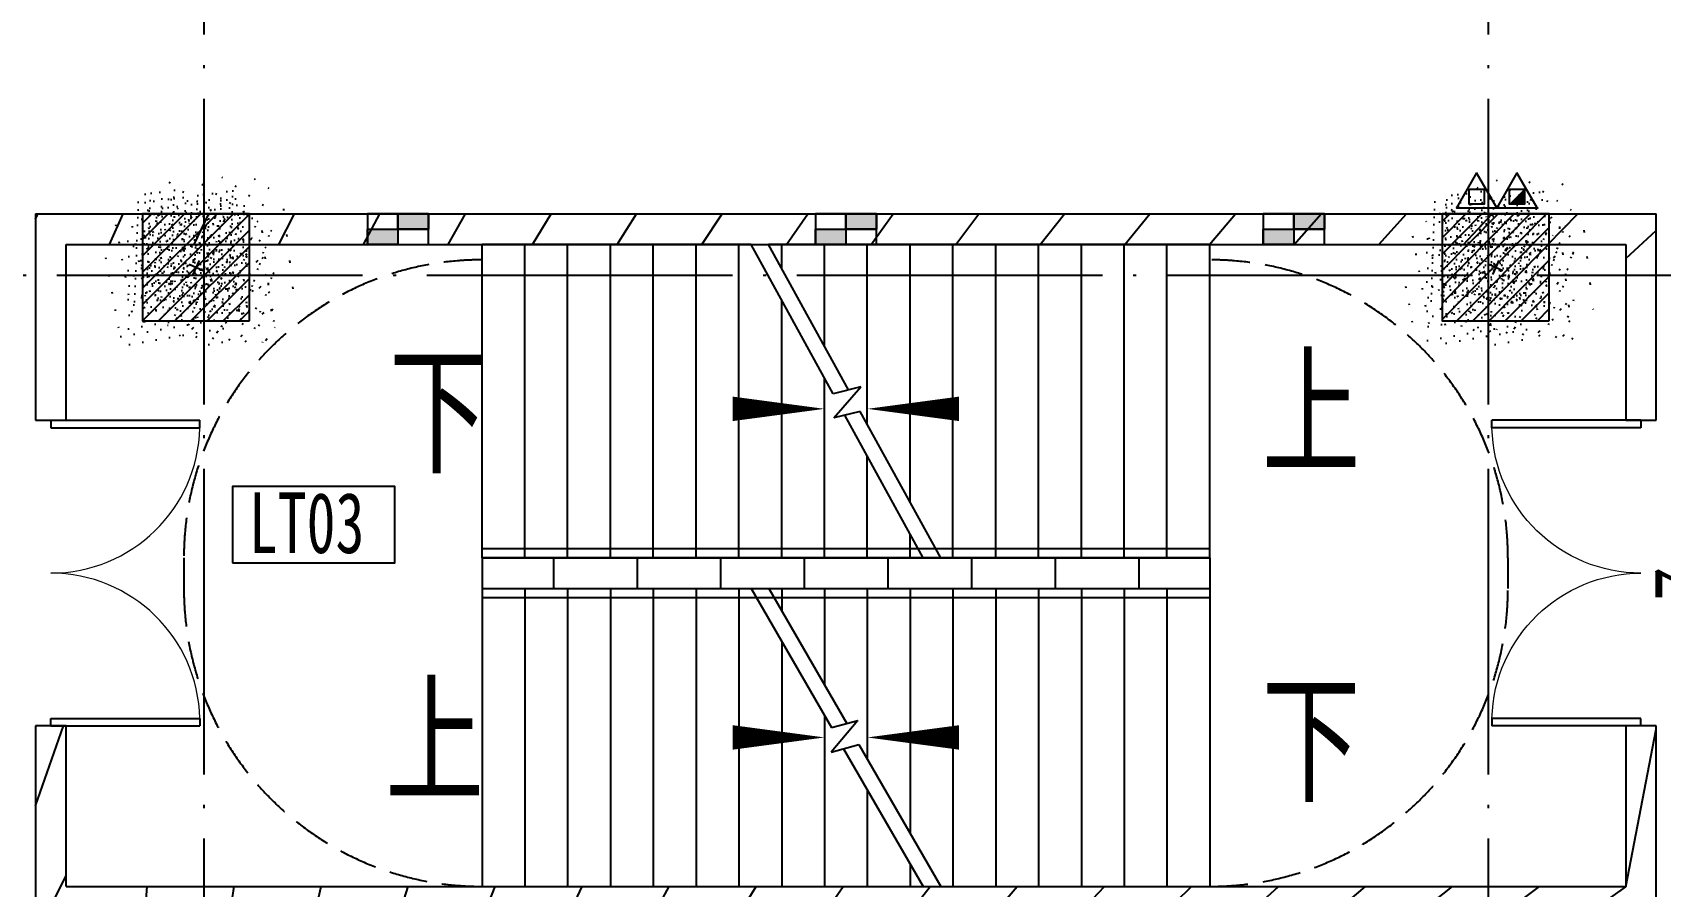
# Model space of a CAD drawing. Header units: inches. Extents: x 0 to 1813292486, y 0 to 3473589894.
# Drawn here: x 600505566 to 600516213, y 3473284018 to 3473289605 of the extents above; entities that cross this region are included whole.
import ezdxf
from ezdxf.xclip import XClip

# ---------------------------------------------------------------- set-up
doc = ezdxf.new("R2010")
doc.units = ezdxf.units.IN
doc.header["$LTSCALE"] = 1000
doc.header["$MEASUREMENT"] = 0
doc.header["$XCLIPFRAME"] = 2
doc.linetypes.add('AX-MALL-GIRD-200$0$DOTE', pattern=[2.4200000000000004, 2, -0.2, 0.02, -0.2])
doc.linetypes.add('AX-MALL-WALL-P02-QT$0$DASH', pattern=[0.35, 0.25, -0.1])
for name, color, linetype in [('A-Anno-Note', 241, 'Continuous'), ('AX-MALL-DIM-P02$0$A-Anno-Dims', 3, 'Continuous'), ('AX-MALL-DIM-P02$0$A-Detl-Thin', 131, 'Continuous'), ('AX-MALL-GIRD-200$0$A-Grid', 222, 'AX-MALL-GIRD-200$0$DOTE'), ('AX-MALL-P02-200$0$A-Anno-Note', 241, 'Continuous'), ('AX-MALL-WALL-P02$0$A-Anno-Note', 241, 'Continuous'), ('AX-MALL-WALL-P02-QT$0$A-Anno-Dims', 3, 'Continuous'), ('AX-MALL-WALL-P02-QT$0$A-Anno-Note', 241, 'Continuous'), ('AX-MALL-WALL-P02-QT$0$A-Detl-Patt', 8, 'Continuous'), ('AX-MALL-WALL-P02-QT$0$A-Detl-Thin', 131, 'Continuous'), ('AX-MALL-WALL-P02-QT$0$A-Strs', 151, 'Continuous'), ('AX-MALL-WALL-P02-QT$0$A-Wall', 2, 'Continuous'), ('AX-MALL-WALL-P02-QT$0$A-Wall-Patt', 13, 'Continuous'), ('AX-MALL-WALL-P02-QT$0$A-Wind', 4, 'Continuous'), ('AX-MALL-WORD-P02$0$A-Anno-Note', 241, 'Continuous'), ('AX-MALL-WORD-P02$0$A-Wind-Iden', 11, 'Continuous'), ('AX-MALL-ZTKD-P02$0$A-Anno-Note', 241, 'Continuous'), ('PX-MALL-P02-LG$0$P-Exsh', 31, 'Continuous'), ('SX-MALL-LT-TZ-2F(T)$0$SX-S1-TZ-(2F~3F)$0$TZ', 255, 'Continuous'), ('SX-MALL-LT-TZ-2F(T)$0$SX-S1-TZ-（-2F~-1F）$0$S-PATT-SOLD', 251, 'Continuous'), ('SX-MALL-TZ-2F~3F$0$S-DIMS', 81, 'Continuous'), ('SX-MALL-WALL-L-1F~2F$0$S-COLU', 30, 'Continuous'), ('SX-MALL-WALL-L-1F~2F$0$S-PATT-WALL', 83, 'Continuous'), ('SX-MALL-WALL-L-1F~2F$0$单形心', 4, 'Continuous')]:
    doc.layers.add(name, color=color, linetype=linetype)
doc.styles.add('AX-MALL-DIM-P02$0$_TCH_DIM_T3', font='gbenor.shx')
doc.styles.add('AX-MALL-WALL-P02-QT$0$_TCH_DIM', font='gbenor.shx')
doc.styles.add('AX-MALL-WORD-P02$0$_TCH_WINDOW', font='gbenor.shx', dxfattribs={"bigfont": 'gbcbig.shx'})
doc.styles.add('AX-MALL-WORD-P02$0$宋体', font='', dxfattribs={"width": 0.7, "height": 5})
doc.styles.get('AX-MALL-WORD-P02$0$宋体').set_extended_font_data('SimSun')
doc.dimstyles.new('AX-MALL-DIM-P02$0$_TCH_ARCH&&180', dxfattribs={"dimtxt": 535.5, "dimasz": 270, "dimexe": 450, "dimexo": 450, "dimgap": 137.25, "dimtad": 1, "dimdec": 0, "dimzin": 0, "dimdsep": 46, "dimtxsty": 'AX-MALL-DIM-P02$0$_TCH_DIM_T3', "dimblk": 'AX-MALL-DIM-P02$0$_ArchTick', "dimcen": 0.09, "dimclrt": 7, "dimazin": 2, "dimtfac": 1, "dimtdec": 0, "dimtix": 1, "dimtmove": 2, "dimatfit": 3, "dimfxl": 500, "dimtolj": 1, "dimtzin": 0, "dimarcsym": 0})
pattern_1 = [(24.56816131876918, (600332848.5159376, 3473133887.589986), (-31.18316060756021, 68.21004687377882), []), (29.56816131876925, (600332848.5159376, 3473133887.589986), (97.53445422577846, -46.37920049590846), [11.25, -123.75]), (334.5681613187692, (600332848.5159376, 3473133887.589986), (19.88439775835759, 112.9961142864107), [9, -99]), (80.01956131876923, (600332856.6438087, 3473133883.725054), (117.4189029535321, 66.61682170576017), [9.5610285, -105.1713168]), (25.75236131876919, (600332858.9887226, 3473133915.702631), (141.3476152674957, -79.15081590010527), [16.87499999999951, -185.6249999999961]), (76.20376131876925, (600332870.7676862, 3473133909.106722), (182.3878362713222, 87.98253900728311), [14.3415432, -157.75695]), (330.7523613187692, (600332858.9887226, 3473133915.702631), (182.387767611897, 87.98268144025062), [13.49999999999976, -148.4999999999961]), (0.5681613187692669, (600332870.4268485, 3473133903.438077), (62.82047321120105, -87.84980446922418), [11.25, -123.75]), (305.5681613187692, (600332870.4268485, 3473133903.438077), (72.17288940056439, 89.18848105901375), [9, -99]), (51.01956131876926, (600332875.6618832, 3473133896.117257), (134.9933625470349, 1.33857134020591), [9.5610285, -105.1713168]), (17.06816131876921, (600332848.5159376, 3473133887.589986), (19.14085714793764, 46.15589493924091), [0.75, -97.8, 0.75, -100.5, 0.75, -99.375]), (347.0681613187692, (600332848.5159376, 3473133887.589986), (57.63084699394109, 41.66442757030211), [0.75, -57.3, 0.75, -95.55, 0.75, -37.875]), (307.0681613187692, (600332817.1703391, 3473133899.267141), (73.85474001336534, -31.12342331039777), [0.75, -37.5, 0.75, -117, 0.75, -155.25]), (297.0681613187692, (600332803.1140169, 3473133904.503534), (87.2164167648191, -16.46683781742514), [0.75, -48.75, 0.75, -77.69999999999999, 0.75, -110.25])]
pattern_2 = [(45, (0, 359.0227), (-353.55353201463, 353.55353201463), [])]

# ---------------------------------------------------------------- blocks, each defined once
blk = doc.blocks.new('AX-MALL-WORD-P02')
at = {"layer": 'AX-MALL-WORD-P02$0$A-Anno-Note', "color": 3}
blk.add_lwpolyline([(600340578.9610882, 3473166774.927765), (600341574.1172382, 3473166404.202903), (600341748.6636525, 3473166872.746976), (600340753.507503, 3473167243.471838)], close=True, dxfattribs=at)
at = {"layer": 'AX-MALL-WORD-P02$0$A-Anno-Note', "color": 3, "style": 'AX-MALL-WORD-P02$0$宋体', "width": 0.7}
blk.add_text('LT03', height=396.5189873417721, rotation=339.5681615271141, dxfattribs=at).set_placement((600340701.2492859, 3473166798.169209))
at = {"layer": 'AX-MALL-WORD-P02$0$A-Wind-Iden', "style": 'AX-MALL-WORD-P02$0$_TCH_WINDOW', "width": 0.7}
blk.add_text('乙', height=506.3829787234042, rotation=69.56816108351019, dxfattribs=at).set_placement((600349688.20961, 3473163116.023964))
blk = doc.blocks.new('AX-MALL-GIRD-200')
at = {"layer": 'AX-MALL-GIRD-200$0$A-Grid'}
for p, q in [((600244912.440112, 3473204422.954183), (600602808.4442104, 3473071096.1909)), ((600346530.7841308, 3473183292.578675), (600307801.2451816, 3473079328.851593)), ((600354402.324564, 3473180360.198888), (600315672.785615, 3473076396.471807))]:
    blk.add_line(p, q, dxfattribs=at)
blk = doc.blocks.new('SX-MALL-WALL-L-1F~2F$0$BANWANG_XINGXIN')
at = {"color": 0}
for points in [[(0.7071067811865476, 0.7071067811865475), (-0.7071067811865477, -0.7071067811865475)], [(-0.7071067811865475, 0.7071067811865476), (0.7071067811865474, -0.7071067811865477)]]:
    blk.add_lwpolyline(points, dxfattribs=at)
blk = doc.blocks.new('SX-MALL-WALL-L-1F~2F')
at = {"layer": 'SX-MALL-WALL-L-1F~2F$0$S-PATT-WALL'}
h = blk.add_hatch(dxfattribs=at)
h.set_pattern_fill('钢筋混凝土', color=256, scale=15, pattern_type=2)
h.set_pattern_definition(pattern_1)
h.paths.add_polyline_path([(600341235.7770957, 3473168219.544077), (600341480.1420777, 3473168875.50578), (600340824.1803749, 3473169119.870762), (600340579.8153927, 3473168463.909059)])
h = blk.add_hatch(dxfattribs=at)
h.set_pattern_fill('钢筋混凝土', color=256, scale=15, pattern_type=2)
h.set_pattern_definition(pattern_1)
h.paths.add_polyline_path([(600349201.0263356, 3473165252.255012), (600349445.3913176, 3473165908.216715), (600348789.4296148, 3473166152.581697), (600348545.0646328, 3473165496.619994)])
at = {"layer": 'SX-MALL-WALL-L-1F~2F$0$S-COLU'}
for points in [[(600341235.7770957, 3473168219.544077), (600341480.1420777, 3473168875.50578), (600340824.1803749, 3473169119.870762), (600340579.8153927, 3473168463.909059)], [(600349201.0263356, 3473165252.255012), (600349445.3913176, 3473165908.216715), (600348789.4296148, 3473166152.581697), (600348545.0646328, 3473165496.619994)]]:
    blk.add_lwpolyline(points, close=True, dxfattribs=at)
at = {"layer": 'SX-MALL-WALL-L-1F~2F$0$单形心', "xscale": 50, "yscale": 50, "zscale": 50}
for p in [(600341029.9787352, 3473168669.707419), (600348995.2279752, 3473165702.418355)]:
    blk.add_blockref('SX-MALL-WALL-L-1F~2F$0$BANWANG_XINGXIN', p, dxfattribs=at)
blk = doc.blocks.new('SX-MALL-WALL-L-2F~3F')
ref = blk.add_blockref('SX-MALL-WALL-L-1F~2F', (0, 0))
XClip(ref).set_block_clipping_path([(600349769.7341375, 3473074679.418533), (600357001.7302529, 3473071985.287766), (600356499.8725733, 3473070638.124951), (600359302.5086629, 3473069594.060767), (600362345.1765132, 3473077761.653201), (600381551.4312518, 3473070606.759726), (600391553.7259278, 3473066880.611454), (600387749.827644, 3473056669.608357), (600391632.1759799, 3473055223.319679), (600395635.5522461, 3473065969.791956), (600406982.2408491, 3473061742.817497), (600403058.8006672, 3473051210.921831), (600412723.2437257, 3473047610.6332), (600445093.3740637, 3473134503.466942), (600393055.2444371, 3473153889.197227), (600387463.4997383, 3473138878.984498), (600380158.3525343, 3473141600.366193), (600382830.751978, 3473148774.027779), (600388210.8522022, 3473146769.782572), (600390696.2253517, 3473153441.399696), (600277474.697425, 3473195619.741203), (600273446.9822528, 3473184807.934726), (600257129.111771, 3473190886.82031), (600241575.9633431, 3473149136.690594), (600258197.8999482, 3473142944.531458), (600255239.7303221, 3473135003.762026), (600263182.3271956, 3473132044.911624), (600260741.6763649, 3473125493.34496), (600269350.4970673, 3473122286.306632), (600271511.1407766, 3473128086.235537), (600286270.1853781, 3473122588.058336), (600284109.5416689, 3473116788.129431), (600282580.7823727, 3473112684.400902), (600291840.7574171, 3473109234.788475), (600290827.7957876, 3473106515.642598), (600293360.405141, 3473105572.171298), (600294731.2544166, 3473109252.0137), (600323175.4764534, 3473098655.706329), (600321336.3302773, 3473093718.790065), (600344750.773286, 3473084996.222976), (600341987.4689643, 3473077578.540671), (600344583.6790427, 3473076611.376234), (600346015.5062013, 3473080454.904757), (600351201.5612961, 3473078522.947055)])
blk = doc.blocks.new('SX-MALL-WALL-2F~3F')
blk.add_blockref('SX-MALL-WALL-L-2F~3F', (0, 0))
blk = doc.blocks.new('SX-MALL-LT-TZ-2F(T)$0$SX-S1-TZ-（-2F~-1F）$0$55')
at = {"layer": 'SX-MALL-LT-TZ-2F(T)$0$SX-S1-TZ-（-2F~-1F）$0$S-PATT-SOLD'}
h = blk.add_hatch(color=251, dxfattribs=at)
h.dxf.hatch_style = 1
h.paths.add_polyline_path([(-77686.27864599228, -69171.32194757462), (-77486.27864456177, -69171.3219474554), (-77486.27864456177, -69271.32194751501), (-77686.27864551544, -69271.32194757462)])
h = blk.add_hatch(color=251, dxfattribs=at)
h.dxf.hatch_style = 1
h.paths.add_polyline_path([(-77886.27864646912, -69271.32194751501), (-77686.2786450386, -69271.32194751501), (-77686.27864456177, -69371.3219473958), (-77886.27864551544, -69371.3219473958)])
for p, q in [((-77686.2786450386, -69171.32194757462), (-77686.27864456177, -69371.3219474554)), ((-77886.27864551544, -69271.32194751501), (-77486.27864456177, -69271.32194751501))]:
    blk.add_line(p, q)
for points in [[(-77886.27864408493, -69371.32194751501), (-77486.27864408493, -69371.3219474554), (-77486.27864408493, -69171.3219474554), (-77886.27864456177, -69171.32194757462)], [(-77686.27864599228, -69171.32194757462), (-77486.27864456177, -69171.3219474554), (-77486.27864456177, -69271.32194751501), (-77686.27864551544, -69271.32194757462)], [(-77886.27864646912, -69271.32194751501), (-77686.2786450386, -69271.32194751501), (-77686.27864456177, -69371.3219473958), (-77886.27864551544, -69371.3219473958)]]:
    blk.add_lwpolyline(points, close=True)
blk = doc.blocks.new('SX-MALL-LT-TZ-2F(T)')
at = {"layer": 'SX-MALL-LT-TZ-2F(T)$0$SX-S1-TZ-(2F~3F)$0$TZ', "rotation": 339.5681613221936}
for p in [(600439335.2207855, 3473206236.787922), (600442080.8890305, 3473205213.945859), (600444826.5573021, 3473204191.103866)]:
    blk.add_blockref('SX-MALL-LT-TZ-2F(T)$0$SX-S1-TZ-（-2F~-1F）$0$55', p, dxfattribs=at)
blk = doc.blocks.new('SX-MALL-TZ-2F~3F')
at = {"layer": 'SX-MALL-TZ-2F~3F$0$S-DIMS', "rotation": 1.387142046460944e-06}
blk.add_blockref('SX-MALL-LT-TZ-2F(T)', (84.08594870567322, -14.53440642356873), dxfattribs=at)
blk = doc.blocks.new('AX-MALL-WALL-P02-QT$0$$DorLib2D$00000002')
for p, q in [((-0.5, -5.684341886080802e-17), (-0.5000000000000007, 0.4875)), ((-0.4750000000000007, 0.4875), (-0.5000000000000007, 0.4875)), ((-0.475, -2.842170943040401e-17), (-0.4750000000000007, 0.4875)), ((0.475, -2.842170943040401e-17), (0.4750000000000007, 0.4875)), ((0.4750000000000007, 0.4875), (0.5000000000000007, 0.4875)), ((0.5, -5.684341886080802e-17), (0.5000000000000007, 0.4875)), ((-0.5, -5.684341886080802e-17), (-0.475, -2.842170943040401e-17)), ((0.5, -5.684341886080802e-17), (0.475, -2.842170943040401e-17))]:
    blk.add_line(p, q)
at = {"lineweight": 13}
for centre, start, end in [((-0.4875, -4.263256414560601e-17), 0, 88.53071641864632), ((0.4875, -4.263256414560601e-17), 91.4692835813537, 180)]:
    blk.add_arc(centre, 0.4875, start, end, dxfattribs=at)
blk = doc.blocks.new('AX-MALL-WALL-P02-QT')
at = {"layer": 'AX-MALL-WALL-P02-QT$0$A-Wall-Patt'}
h = blk.add_hatch(dxfattribs=at)
h.set_pattern_fill('普通砖', color=256, scale=200, style=0)
h.set_pattern_definition(pattern_2)
h.paths.add_polyline_path([(600340168.2186786, 3473169364.23576), (600339696.9433551, 3473168099.16676), (600339884.3609846, 3473168029.348194), (600340285.8177418, 3473169106.999565)])
h = blk.add_hatch(dxfattribs=at)
h.set_pattern_fill('普通砖', color=256, scale=200, style=0)
h.set_pattern_definition(pattern_2)
h.paths.add_polyline_path([(600340168.2186786, 3473169364.23576), (600340285.8177418, 3473169106.999565), (600349844.1168387, 3473165546.252681), (600350101.3530345, 3473165663.851744)])
h = blk.add_hatch(dxfattribs=at)
h.set_pattern_fill('普通砖', color=256, scale=200, style=0)
h.set_pattern_definition(pattern_2)
h.paths.add_polyline_path([(600338819.6278489, 3473165171.229348), (600339186.1753213, 3473166155.1719), (600338998.7576919, 3473166224.990467), (600338597.3009362, 3473165147.3391), (600338722.2460226, 3473165100.793389)])
h = blk.add_hatch(dxfattribs=at)
h.set_pattern_fill('普通砖', color=256, scale=200, style=0)
h.set_pattern_definition(pattern_2)
h.paths.add_polyline_path([(600342049.2386143, 3473166049.018744), (600346509.778193, 3473164387.336865), (600346579.5967593, 3473164574.754495), (600342119.0571806, 3473166236.436374)])
h = blk.add_hatch(dxfattribs=at)
h.set_pattern_fill('普通砖', color=256, scale=200, style=0)
h.set_pattern_definition(pattern_2)
h.paths.add_polyline_path([(600349844.1168387, 3473165546.252681), (600349442.6600807, 3473164468.601307), (600349630.0777102, 3473164398.782741), (600350101.3530345, 3473165663.851744)])
h = blk.add_hatch(dxfattribs=at)
h.set_pattern_fill('普通砖', color=256, scale=200, style=0)
h.set_pattern_definition(pattern_2)
h.paths.add_polyline_path([(600338722.2460226, 3473165100.793389), (600338749.8092824, 3473164983.811719), (600348308.1083795, 3473161423.064835), (600348405.4902056, 3473161493.500793), (600348377.9269457, 3473161610.482464), (600338819.6278489, 3473165171.229348)])
h = blk.add_hatch(dxfattribs=at)
h.set_pattern_fill('普通砖', color=256, scale=200, style=0)
h.set_pattern_definition(pattern_2)
h.paths.add_polyline_path([(600348530.435292, 3473161446.955083), (600348931.8920469, 3473162524.606448), (600348744.4744174, 3473162594.425014), (600348377.9269457, 3473161610.482464), (600348405.4902056, 3473161493.500793)])
at = {"layer": 'AX-MALL-WALL-P02-QT$0$A-Anno-Dims'}
for points in [[(600342328.2303518, 3473167198.970315, 0, 0, 0), (600344558.5001409, 3473166368.129375, 0, 160, 0), (600343996.247253, 3473166577.585073, 0, 0, 0)], [(600347051.1546111, 3473165439.542441, 0, 0, 0), (600344820.8848219, 3473166270.383381, 0, 160, 0), (600345383.13771, 3473166060.927682, 0, 0, 0)], [(600341577.680763, 3473165184.230799, 0, 0, 0), (600343807.9505521, 3473164353.389859, 0, 160, 0), (600343245.6976641, 3473164562.845558, 0, 0, 0)], [(600346300.6050223, 3473163424.802926, 0, 0, 0), (600344070.3352331, 3473164255.643866, 0, 160, 0), (600344632.5881212, 3473164046.188167, 0, 0, 0)]]:
    blk.add_lwpolyline(points, format="xyseb", dxfattribs=at)
at = {"layer": 'AX-MALL-WALL-P02-QT$0$A-Strs'}
for p, q in [((600342119.057181, 3473166236.436375), (600342834.6974844, 3473168157.46707)), ((600344484.009646, 3473167543.049893), (600342834.6974844, 3473168157.46707)), ((600342381.4418621, 3473166138.690382), (600343097.0821655, 3473168059.721076)), ((600342643.8265432, 3473166040.944389), (600343359.4668466, 3473167961.975084)), ((600342906.2112242, 3473165943.198396), (600343621.8515276, 3473167864.229091)), ((600343168.5959053, 3473165845.452403), (600343884.2362087, 3473167766.483098)), ((600343430.9805864, 3473165747.70641), (600344146.6208898, 3473167668.737105)), ((600343693.3652675, 3473165649.960417), (600344409.0055709, 3473167570.991112)), ((600344645.5924121, 3473166441.252936), (600344484.009646, 3473167543.049893)), ((600347295.2370627, 3473166495.78519), (600344590.9201182, 3473167503.222605)), ((600344748.4220761, 3473166429.251771), (600344590.9201182, 3473167503.222605)), ((600344616.8050293, 3473167326.719151), (600344671.3902519, 3473167473.245119)), ((600344701.206581, 3473166751.203735), (600344933.774933, 3473167375.499126)), ((600344785.6081327, 3473166175.68832), (600345196.1596141, 3473167277.753133)), ((600343955.7499485, 3473165552.214424), (600344544.2845592, 3473167132.048661)), ((600344870.0096844, 3473165600.172904), (600345458.5442952, 3473167180.00714)), ((600345005.2886728, 3473165161.230453), (600345720.9289762, 3473167082.261147)), ((600345267.6733539, 3473165063.484459), (600345983.3136573, 3473166984.515154)), ((600345530.058035, 3473164965.738466), (600346245.6983384, 3473166886.769161)), ((600345792.4427161, 3473164867.992474), (600346508.0830195, 3473166789.023169)), ((600346054.8273971, 3473164770.24648), (600346770.4677005, 3473166691.277175)), ((600346317.2120782, 3473164672.500488), (600347032.8523816, 3473166593.531183)), ((600344218.1346296, 3473165454.468431), (600344628.686111, 3473166556.533245)), ((600346579.5967593, 3473164574.754495), (600347295.2370627, 3473166495.78519)), ((600344594.3690085, 3473166291.907701), (600344831.0971119, 3473166419.602837)), ((600344831.0971119, 3473166419.602837), (600344645.5924121, 3473166441.252936)), ((600342119.0571811, 3473166236.436375), (600342140.0027511, 3473166292.661664)), ((600346600.5423293, 3473164630.979783), (600342140.0027511, 3473166292.661664)), ((600344771.5975294, 3473166271.223508), (600344594.3690085, 3473166291.907701)), ((600344823.3741255, 3473165228.998959), (600344668.7678654, 3473166283.224673)), ((600344823.3741255, 3473165228.998959), (600342119.057181, 3473166236.436375)), ((600346579.5967593, 3473164574.754495), (600342119.0571811, 3473166236.436375)), ((600344930.2845976, 3473165189.171671), (600344771.5975294, 3473166271.223508)), ((600342049.2386147, 3473166049.018746), (600341368.5075923, 3473164221.69686)), ((600342049.2386147, 3473166049.018746), (600342028.2930447, 3473165992.793458)), ((600342028.2930447, 3473165992.793458), (600346488.8326229, 3473164331.111577)), ((600342049.2386147, 3473166049.018746), (600343697.9032031, 3473165434.842809)), ((600342049.2386147, 3473166049.018746), (600346509.7781929, 3473164387.336865)), ((600344480.5193107, 3473165356.722438), (600344713.0876627, 3473165981.017829)), ((600342311.6232958, 3473165951.272753), (600341630.8922734, 3473164123.950867)), ((600342574.0079768, 3473165853.52676), (600341893.2769544, 3473164026.204874)), ((600342836.3926579, 3473165755.780767), (600342155.6616355, 3473163928.458881)), ((600343098.777339, 3473165658.034774), (600342418.0463166, 3473163830.712888)), ((600343361.1620201, 3473165560.288781), (600342680.4309977, 3473163732.966895)), ((600343623.5467011, 3473165462.542788), (600342942.8156787, 3473163635.220902)), ((600343697.9032031, 3473165434.842809), (600343872.6786718, 3473164398.0046)), ((600343806.1088217, 3473165394.533041), (600346509.7781929, 3473164387.336866)), ((600343806.1088217, 3473165394.533041), (600343975.7414006, 3473164388.204518)), ((600343885.9313822, 3473165364.796795), (600343834.4266932, 3473165226.540065)), ((600344742.9039918, 3473165258.976445), (600344797.4892144, 3473165405.502413)), ((600344148.3160633, 3473165267.050802), (600343927.5103483, 3473164674.330473)), ((600344410.7007443, 3473165169.30481), (600344020.5940033, 3473164122.120882)), ((600346579.5967593, 3473164574.754495), (600344930.2845976, 3473165189.171671)), ((600343764.6081269, 3473165039.122436), (600343205.2003598, 3473163537.474909)), ((600344673.0854254, 3473165071.558816), (600344113.6776583, 3473163569.91129)), ((600344935.4701065, 3473164973.812824), (600344254.7390841, 3473163146.490938)), ((600345197.8547875, 3473164876.066831), (600344517.1237651, 3473163048.744945)), ((600345460.2394686, 3473164778.320837), (600344779.5084462, 3473162950.998951)), ((600345722.6241497, 3473164680.574845), (600345041.8931273, 3473162853.252959)), ((600345985.0088308, 3473164582.828852), (600345304.2778084, 3473162755.506966)), ((600346579.5967593, 3473164574.754495), (600346600.5423293, 3473164630.979783)), ((600343857.691782, 3473164486.912844), (600343467.5850409, 3473163439.728916)), ((600346247.3935118, 3473164485.082859), (600345566.6624894, 3473162657.760973)), ((600344050.3088838, 3473164381.114007), (600343816.3648082, 3473164248.387174)), ((600343872.6786718, 3473164398.0046), (600344050.3088838, 3473164381.114007)), ((600346509.7781929, 3473164387.336866), (600345829.0471705, 3473162560.01498)), ((600346509.7781929, 3473164387.336865), (600346488.8326229, 3473164331.111577)), ((600341368.5075923, 3473164221.69686), (600344072.1769634, 3473163214.500684)), ((600343816.3648082, 3473164248.387174), (600344002.2899573, 3473164230.707827)), ((600343899.2272284, 3473164240.507909), (600344072.1769634, 3473163214.500684)), ((600344002.2899573, 3473164230.707827), (600344180.3825821, 3473163174.190917)), ((600343950.7754369, 3473163934.703253), (600343729.9697219, 3473163341.982924)), ((600344043.859092, 3473163382.49366), (600343992.354403, 3473163244.23693)), ((600344180.3825821, 3473163174.190917), (600345829.0471705, 3473162560.01498))]:
    blk.add_line(p, q, dxfattribs=at)
at = {"layer": 'AX-MALL-WALL-P02-QT$0$A-Strs', "linetype": 'AX-MALL-WALL-P02-QT$0$DASH'}
for points in [[(600342799.7881941, 3473168063.758242, 0.4142135621634755), (600340291.7353013, 3473166917.167382), (600340221.9167358, 3473166729.749753, 0.4142135621629859), (600341368.5075926, 3473164221.696859, 0.4142135621629859)], [(600347260.3277675, 3473166402.076368, -0.4142135621634755), (600348406.9186255, 3473163894.023474), (600348337.1000588, 3473163706.605845, -0.4142135621629859), (600345829.0471675, 3473162560.014984, -0.4142135621629859)]]:
    blk.add_lwpolyline(points, format="xyb", dxfattribs=at)
at = {"layer": 'AX-MALL-WALL-P02-QT$0$A-Wall'}
for p, q in [((600340168.2186786, 3473169364.23576), (600339696.9433551, 3473168099.16676)), ((600340168.2186786, 3473169364.23576), (600350101.3530345, 3473165663.851744)), ((600339884.3609846, 3473168029.348194), (600340285.8177418, 3473169106.999565)), ((600340285.8177418, 3473169106.999565), (600349844.1168387, 3473165546.252681)), ((600339696.9433551, 3473168099.16676), (600339884.3609846, 3473168029.348194)), ((600338998.7576919, 3473166224.990467), (600338597.3009362, 3473165147.3391)), ((600339186.1753213, 3473166155.1719), (600338998.7576919, 3473166224.990467)), ((600342119.0571806, 3473166236.436374), (600342049.2386143, 3473166049.018744)), ((600342119.0571806, 3473166236.436374), (600346579.5967593, 3473164574.754495)), ((600338819.6278489, 3473165171.229348), (600339186.1753213, 3473166155.1719)), ((600342049.2386143, 3473166049.018744), (600346509.778193, 3473164387.336865)), ((600349630.0777102, 3473164398.782741), (600350101.3530345, 3473165663.851744)), ((600349844.1168387, 3473165546.252681), (600349442.6600807, 3473164468.601307)), ((600338819.6278489, 3473165171.229348), (600348377.9269457, 3473161610.482464)), ((600346579.5967593, 3473164574.754495), (600346509.778193, 3473164387.336865)), ((600349442.6600807, 3473164468.601307), (600349630.0777102, 3473164398.782741)), ((600348744.4744174, 3473162594.425014), (600348377.9269457, 3473161610.482464)), ((600348931.8920469, 3473162524.606448), (600348744.4744174, 3473162594.425014)), ((600348530.435292, 3473161446.955083), (600348931.8920469, 3473162524.606448))]:
    blk.add_line(p, q, dxfattribs=at)
at = {"layer": 'AX-MALL-WALL-P02-QT$0$A-Detl-Patt'}
blk.add_blockref('SX-MALL-TZ-2F~3F', (0, 0), dxfattribs=at)
at = {"layer": 'AX-MALL-WALL-P02-QT$0$A-Detl-Thin'}
blk.add_blockref('SX-MALL-WALL-2F~3F', (0, 0), dxfattribs=at)
at = {"layer": 'AX-MALL-WALL-P02-QT$0$A-Wind'}
blk.add_blockref('AX-MALL-GIRD-200', (0, 0), dxfattribs=at)
at = {"layer": 'AX-MALL-WALL-P02-QT$0$A-Wind', "xscale": -2000, "zscale": 200}
for p, yscale, rotation in [((600339441.5593382, 3473167127.16933), -2000, 69.56816131188134), ((600349187.2760637, 3473163496.603878), 2000, 69.56816131185259)]:
    blk.add_blockref('AX-MALL-WALL-P02-QT$0$$DorLib2D$00000002', p, dxfattribs=dict(at, yscale=yscale, rotation=rotation))
at = {"layer": 'AX-MALL-WALL-P02-QT$0$A-Anno-Note', "style": 'AX-MALL-WALL-P02-QT$0$_TCH_DIM', "width": 0.7}
for s, p in [('下', (600341769.3169327, 3473167033.684549)), ('上', (600340994.3432384, 3473165028.04373)), ('上', (600347116.5771673, 3473165041.673204)), ('下', (600346366.0275781, 3473163026.93369))]:
    blk.add_text(s, height=675.177304964539, rotation=339.5681613092755, dxfattribs=at).set_placement(p)
blk = doc.blocks.new('AX-MALL-WALL-P02')
at = {"layer": 'AX-MALL-WALL-P02$0$A-Anno-Note'}
blk.add_blockref('AX-MALL-WORD-P02', (0, 0), dxfattribs=at)
blk.add_blockref('AX-MALL-WALL-P02-QT', (0, 0), dxfattribs=at)
blk = doc.blocks.new('PX-MALL-P02-LG$0$MHQ')
at = {"layer": 'PX-MALL-P02-LG$0$P-Exsh', "ltscale": 0.7}
h = blk.add_hatch(dxfattribs=at)
h.set_pattern_fill('ANSI31', color=256, scale=25, style=0)
h.set_pattern_definition([(45, (-160019.2306599375, -42228.3236173685), (-28.0633003783411, 28.0633003783411), [])])
h.paths.add_polyline_path([(-75.0000000015425, 185.1731819980414), (75, 185.1731819980414), (75, 35.17318199802685), (-75.0000000015425, 35.17318199802685)])
for points in [[(0, 346.4101615137042), (-200, -1.455191522836685e-11), (200, -1.455191522836685e-11)], [(0, 346.4101615137042), (-200, -1.455191522836685e-11), (200, -1.455191522836685e-11)], [(0, 346.4101615137042), (-200, -1.455191522836685e-11), (200, -1.455191522836685e-11)], [(-75.0000000015425, 185.1731819980414), (75, 185.1731819980414), (75, 35.17318199802685), (-75.0000000015425, 35.17318199802685)]]:
    blk.add_lwpolyline(points, close=True, dxfattribs=at)
blk = doc.blocks.new('PX-MALL-P02-LG$0$20200929200250')
at = {"layer": 'PX-MALL-P02-LG$0$P-Exsh', "ltscale": 0.7, "xscale": 0.6600000001490116, "yscale": 0.6600000001490116, "zscale": 0.6600000001490116}
for p in [(-132.0000001192093, 40), (131.9999997615814, 40)]:
    blk.add_blockref('PX-MALL-P02-LG$0$MHQ', p, dxfattribs=at)
blk = doc.blocks.new('PX-MALL-P02-LG')
at = {"layer": 'PX-MALL-P02-LG$0$P-Exsh', "rotation": 339.5681612694019}
blk.add_blockref('PX-MALL-P02-LG$0$20200929200250', (600349123.7251774, 3473166028.046792), dxfattribs=at)
blk = doc.blocks.new('AX-MALL-ZTKD-P02')
at = {"layer": 'AX-MALL-ZTKD-P02$0$A-Anno-Note'}
blk.add_blockref('AX-MALL-GIRD-200', (0, 0), dxfattribs=at)
blk = doc.blocks.new('AX-MALL-DIM-P02$0$_ArchTick')
at = {"color": 0, "linetype": 'ByBlock', "const_width": 0.4}
blk.add_lwpolyline([(-0.5, -0.5), (0.5, 0.5)], dxfattribs=at)
blk = doc.blocks.new('*D1179')
at = {"layer": 'AX-MALL-DIM-P02$0$A-Anno-Dims', "color": 0, "lineweight": -2, "transparency": 16777216}
for p, q in [((600338269.3200841, 3473165269.521592), (600336969.8371363, 3473165753.617121)), ((600336990.070045, 3473164518.873975), (600337391.5268023, 3473165596.525347)), ((600337867.8633268, 3473164191.870221), (600336568.380379, 3473164675.965749))]:
    blk.add_line(p, q, dxfattribs=at)
at = {"layer": 'AX-MALL-DIM-P02$0$A-Anno-Dims', "color": 0, "lineweight": -2, "transparency": 16777216, "xscale": 270, "yscale": 270, "zscale": 270}
for p, rotation in [((600337391.5268023, 3473165596.525347), 69.56816131801314), ((600336990.070045, 3473164518.873975), 249.5681613180132)]:
    blk.add_blockref('AX-MALL-DIM-P02$0$_ArchTick', p, dxfattribs=dict(at, rotation=rotation))
at = {"layer": 'AX-MALL-DIM-P02$0$A-Anno-Dims', "color": 7, "transparency": 16777216, "insert": (600337565.9554629, 3473164904.603462), "char_height": 535.5, "attachment_point": 5, "rotation": 69.56816131801314, "style": 'AX-MALL-DIM-P02$0$_TCH_DIM_T3'}
blk.add_mtext('\\A1;1150', dxfattribs=at)
blk = doc.blocks.new('*D1180')
at = {"layer": 'AX-MALL-DIM-P02$0$A-Anno-Dims', "color": 0, "lineweight": -2, "transparency": 16777216}
for p, q in [((600337792.9835573, 3473166674.176712), (600337887.2386218, 3473166927.190511)), ((600338670.776839, 3473166347.172957), (600337371.2938912, 3473166831.268486)), ((600337391.5268024, 3473165596.525346), (600337792.9835573, 3473166674.176712)), ((600338269.320084, 3473165269.521592), (600336969.8371363, 3473165753.61712)), ((600337391.5268024, 3473165596.525346), (600337297.2717379, 3473165343.511547))]:
    blk.add_line(p, q, dxfattribs=at)
at = {"layer": 'AX-MALL-DIM-P02$0$A-Anno-Dims', "color": 0, "lineweight": -2, "transparency": 16777216, "xscale": 270, "yscale": 270, "zscale": 270}
for p, rotation in [((600337792.9835573, 3473166674.176712), 249.568161321511), ((600337391.5268024, 3473165596.525346), 69.56816132151098)]:
    blk.add_blockref('AX-MALL-DIM-P02$0$_ArchTick', p, dxfattribs=dict(at, rotation=rotation))
at = {"layer": 'AX-MALL-DIM-P02$0$A-Anno-Dims', "color": 7, "transparency": 16777216, "insert": (600337212.7344805, 3473166276.733626), "char_height": 535.5, "attachment_point": 5, "rotation": 69.56816132151101, "style": 'AX-MALL-DIM-P02$0$_TCH_DIM_T3'}
blk.add_mtext('\\A1;1150', dxfattribs=at)
blk = doc.blocks.new('*D1181')
at = {"layer": 'AX-MALL-DIM-P02$0$A-Anno-Dims', "color": 0, "lineweight": -2, "transparency": 16777216}
for p, q in [((600339368.9625021, 3473168221.349251), (600338069.4795542, 3473168705.44478)), ((600337792.9835572, 3473166674.176713), (600338491.1692202, 3473168548.353006)), ((600338670.7768391, 3473166347.172958), (600337371.2938912, 3473166831.268486))]:
    blk.add_line(p, q, dxfattribs=at)
at = {"layer": 'AX-MALL-DIM-P02$0$A-Anno-Dims', "color": 0, "lineweight": -2, "transparency": 16777216, "xscale": 270, "yscale": 270, "zscale": 270}
for p, rotation in [((600338491.1692202, 3473168548.353006), 69.56816132089446), ((600337792.9835572, 3473166674.176713), 249.5681613208945)]:
    blk.add_blockref('AX-MALL-DIM-P02$0$_ArchTick', p, dxfattribs=dict(at, rotation=rotation))
at = {"layer": 'AX-MALL-DIM-P02$0$A-Anno-Dims', "color": 7, "transparency": 16777216, "insert": (600337762.5556893, 3473167752.647456), "char_height": 535.5, "attachment_point": 5, "rotation": 69.56816132089446, "style": 'AX-MALL-DIM-P02$0$_TCH_DIM_T3'}
blk.add_mtext('\\A1;2000', dxfattribs=at)
blk = doc.blocks.new('*D1520')
at = {"layer": 'AX-MALL-DIM-P02$0$A-Anno-Dims', "color": 0, "lineweight": -2, "transparency": 16777216}
for p, q in [((600349353.5817126, 3473162367.514673), (600350539.2602719, 3473161925.814619)), ((600349314.6570939, 3473159927.603658), (600350117.5706059, 3473162082.906393)), ((600348550.6682006, 3473160212.211939), (600349736.3467599, 3473159770.511884))]:
    blk.add_line(p, q, dxfattribs=at)
at = {"layer": 'AX-MALL-DIM-P02$0$A-Anno-Dims', "color": 0, "lineweight": -2, "transparency": 16777216, "xscale": 270, "yscale": 270, "zscale": 270}
for p, rotation in [((600350117.5706059, 3473162082.906393), 69.56816130328517), ((600349314.6570939, 3473159927.603658), 249.5681613032851)]:
    blk.add_blockref('AX-MALL-DIM-P02$0$_ArchTick', p, dxfattribs=dict(at, rotation=rotation))
at = {"layer": 'AX-MALL-DIM-P02$0$A-Anno-Dims', "color": 7, "transparency": 16777216, "insert": (600349336.5931509, 3473161146.637622), "char_height": 535.5, "attachment_point": 5, "rotation": 69.56816130328517, "style": 'AX-MALL-DIM-P02$0$_TCH_DIM_T3'}
blk.add_mtext('\\A1;2300', dxfattribs=at)
blk = doc.blocks.new('*D1521')
at = {"layer": 'AX-MALL-DIM-P02$0$A-Anno-Dims', "color": 0, "lineweight": -2, "transparency": 16777216}
for p, q in [((600350051.7673761, 3473164241.690966), (600351237.4459354, 3473163799.990911)), ((600350117.5706056, 3473162082.906392), (600350815.7562693, 3473163957.082686)), ((600349353.5817124, 3473162367.514672), (600350539.2602717, 3473161925.814618))]:
    blk.add_line(p, q, dxfattribs=at)
at = {"layer": 'AX-MALL-DIM-P02$0$A-Anno-Dims', "color": 0, "lineweight": -2, "transparency": 16777216, "xscale": 270, "yscale": 270, "zscale": 270}
for p, rotation in [((600350815.7562693, 3473163957.082686), 69.56816130326149), ((600350117.5706056, 3473162082.906392), 249.5681613032615)]:
    blk.add_blockref('AX-MALL-DIM-P02$0$_ArchTick', p, dxfattribs=dict(at, rotation=rotation))
at = {"layer": 'AX-MALL-DIM-P02$0$A-Anno-Dims', "color": 7, "transparency": 16777216, "insert": (600350087.1427377, 3473163161.377136), "char_height": 535.5, "attachment_point": 5, "rotation": 69.56816130326149, "style": 'AX-MALL-DIM-P02$0$_TCH_DIM_T3'}
blk.add_mtext('\\A1;2000', dxfattribs=at)
blk = doc.blocks.new('*D1522')
at = {"layer": 'AX-MALL-DIM-P02$0$A-Anno-Dims', "color": 0, "lineweight": -2, "transparency": 16777216}
for p, q in [((600350383.4055684, 3473165131.924713), (600351569.0841279, 3473164690.224658)), ((600350815.7562691, 3473163957.082685), (600351147.3944618, 3473164847.316432)), ((600350051.7673758, 3473164241.690966), (600351237.4459352, 3473163799.990911))]:
    blk.add_line(p, q, dxfattribs=at)
at = {"layer": 'AX-MALL-DIM-P02$0$A-Anno-Dims', "color": 0, "lineweight": -2, "transparency": 16777216, "xscale": 270, "yscale": 270, "zscale": 270}
for p, rotation in [((600351147.3944618, 3473164847.316432), 69.56816130412618), ((600350815.7562691, 3473163957.082685), 249.5681613041262)]:
    blk.add_blockref('AX-MALL-DIM-P02$0$_ArchTick', p, dxfattribs=dict(at, rotation=rotation))
at = {"layer": 'AX-MALL-DIM-P02$0$A-Anno-Dims', "color": 7, "transparency": 16777216, "insert": (600350849.464301, 3473165568.652291), "char_height": 535.5, "attachment_point": 5, "rotation": 69.56816130412618, "style": 'AX-MALL-DIM-P02$0$_TCH_DIM_T3'}
blk.add_mtext('\\A1;950', dxfattribs=at)
blk = doc.blocks.new('AX-MALL-DIM-P02')
at = {"layer": 'AX-MALL-DIM-P02$0$A-Detl-Thin'}
blk.add_blockref('AX-MALL-ZTKD-P02', (-2.384185791015625e-06, 9.5367431640625e-07), dxfattribs=at)
at = {"layer": 'AX-MALL-DIM-P02$0$A-Anno-Dims'}
for p1, p2, distance, picture, middle in [((600339092.4665053, 3473166190.081184), (600339790.6521682, 3473168064.257477), 1386.7243465361362, '*D1181', (600337762.5556893, 3473167752.647456)), ((600338691.0097502, 3473165112.429818), (600339092.4665053, 3473166190.081184), 1386.724346203215, '*D1180', (600337212.7344805, 3473166276.733626)), ((600348931.8920462, 3473162524.606447), (600349630.0777099, 3473164398.782741), -1265.2796469434365, '*D1521', (600350087.1427377, 3473163161.377136)), ((600348128.9785345, 3473160369.303713), (600348931.8920462, 3473162524.606447), -1265.2796468339347, '*D1520', (600349336.5931509, 3473161146.637622))]:
    dim = blk.add_aligned_dim(p1=p1, p2=p2, distance=distance, dimstyle='AX-MALL-DIM-P02$0$_TCH_ARCH&&180', dxfattribs=at)
    dim.commit()
    dim.dimension.update_dxf_attribs({"geometry": picture, "text_midpoint": middle})
for base, p1, p2, angle, picture, middle in [((600351147.3944618, 3473164847.316432), (600349630.0777099, 3473164398.782741), (600349961.7159026, 3473165289.016487), 69.56816130412618, '*D1522', (600350849.464301, 3473165568.652291)), ((600337391.5268023, 3473165596.525347), (600338289.5529928, 3473164034.778446), (600338691.0097502, 3473165112.429818), 69.56816131801314, '*D1179', (600337565.9554629, 3473164904.603462))]:
    dim = blk.add_linear_dim(base=base, p1=p1, p2=p2, angle=angle, dimstyle='AX-MALL-DIM-P02$0$_TCH_ARCH&&180', dxfattribs=at)
    dim.commit()
    dim.dimension.update_dxf_attribs({"geometry": picture, "text_midpoint": middle, "dimtype": 129})
blk = doc.blocks.new('AX-MALL-P02-200')
at = {"layer": 'AX-MALL-P02-200$0$A-Anno-Note'}
blk.add_blockref('AX-MALL-WALL-P02', (0, 0), dxfattribs=at)
for name in ['AX-MALL-DIM-P02', 'PX-MALL-P02-LG']:
    blk.add_blockref(name, (0, 0), dxfattribs=at)

msp = doc.modelspace()

# ---------------------------------------------------------------- block references
at = {"layer": 'A-Anno-Note', "rotation": 20.43183869077545}
msp.add_blockref('AX-MALL-P02-200', (1250392458.527329, 9048125.682563305), dxfattribs=at)

doc.saveas('drawing.dxf')
